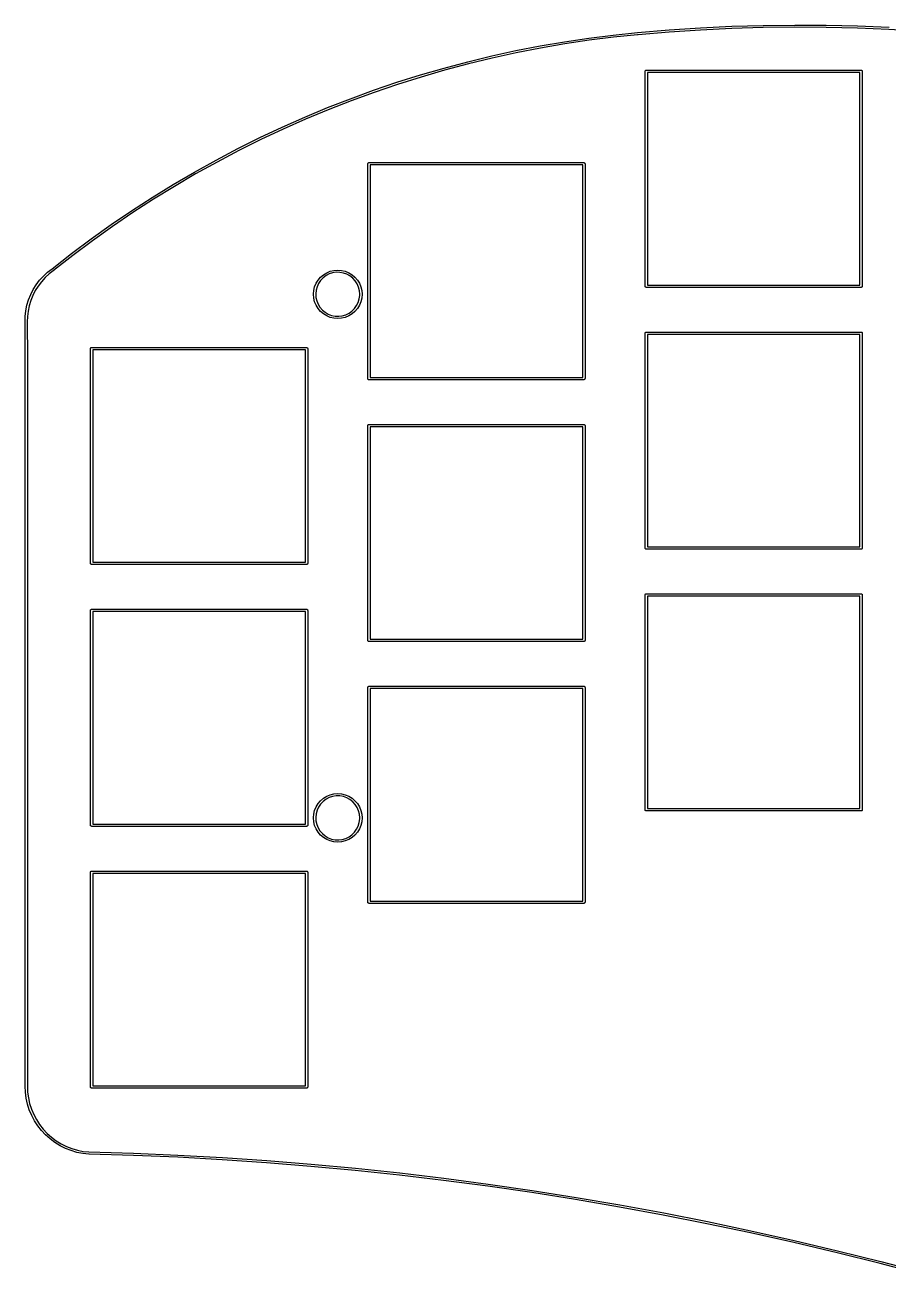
# Model space of a CAD drawing. Extents: x 89 to 202, y -135 to -38.
# Drawn here: x 88.7 to 144.8, y -119.2 to -38 of the extents above; entities that cross this region are included whole.
import ezdxf

# ---------------------------------------------------------------- set-up
doc = ezdxf.new("R2010")
doc.units = 0
doc.layers.add('BLACK', color=7, linetype='CONTINUOUS')

msp = doc.modelspace()

# ---------------------------------------------------------------- linework, layer by layer
at = {"layer": 'BLACK', "linetype": 'CONTINUOUS'}
for p, q in [((132.541, -38.1966), (134.58, -38.0993)), ((134.58, -38.0993), (136.621, -38.0384)), ((136.621, -38.0384), (138.663, -38.0138)), ((138.663, -38.0138), (140.705, -38.0257)), ((140.705, -38.0257), (142.746, -38.074)), ((142.746, -38.074), (144.786, -38.1587)), ((123.709, -39.1008), (125.291, -38.865)), ((125.291, -38.865), (126.877, -38.6648)), ((126.894, -38.8094), (125.31, -39.0092)), ((126.877, -38.6648), (128.468, -38.5003)), ((128.468, -38.6466), (126.894, -38.8094)), ((128.468, -38.5003), (130.503, -38.3303)), ((128.468, -38.5003), (128.468, -38.5003)), ((128.468, -38.5003), (128.468, -38.5003)), ((128.468, -38.5003), (128.468, -38.5003)), ((128.468, -38.5003), (128.468, -38.5003)), ((128.468, -38.5003), (128.468, -38.5003)), ((128.482, -38.6497), (128.468, -38.6466)), ((128.495, -38.644), (128.482, -38.6497)), ((128.482, -38.6497), (128.482, -38.6497)), ((128.482, -38.6497), (128.482, -38.6497)), ((130.514, -38.4754), (128.495, -38.644)), ((130.503, -38.3303), (132.541, -38.1966)), ((132.549, -38.3419), (130.514, -38.4754)), ((134.586, -38.2447), (132.549, -38.3419)), ((136.624, -38.1838), (134.586, -38.2447)), ((138.663, -38.1593), (136.624, -38.1838)), ((140.703, -38.1711), (138.663, -38.1593)), ((142.742, -38.2194), (140.703, -38.1711)), ((144.779, -38.3039), (142.742, -38.2194)), ((146.815, -38.4248), (144.779, -38.3039)), ((119, -40.0202), (120.563, -39.6785)), ((120.563, -39.6785), (122.133, -39.372)), ((122.159, -39.5151), (120.592, -39.821)), ((122.133, -39.372), (123.709, -39.1008)), ((123.732, -39.2445), (122.159, -39.5151)), ((125.31, -39.0092), (123.732, -39.2445)), ((115.901, -40.8083), (117.446, -40.3969)), ((117.482, -40.5379), (115.94, -40.9485)), ((117.446, -40.3969), (119, -40.0202)), ((119.033, -40.162), (117.482, -40.5379)), ((120.592, -39.821), (119.033, -40.162)), ((112.839, -41.7348), (114.365, -41.2544)), ((114.407, -41.3937), (112.885, -41.8731)), ((114.365, -41.2544), (115.901, -40.8083)), ((115.94, -40.9485), (114.407, -41.3937)), ((128.95, -41.025), (128.952, -41.0153)), ((128.95, -54.975), (128.95, -41.025)), ((128.951, -41.012), (128.953, -41.0091)), ((128.952, -41.0153), (128.951, -41.012)), ((128.953, -41.0091), (128.955, -40.9993)), ((128.955, -40.9993), (128.967, -40.9844)), ((128.967, -40.9844), (128.977, -40.9675)), ((128.977, -40.9675), (128.983, -40.9652)), ((128.983, -40.9652), (128.987, -40.96)), ((128.987, -40.96), (129.007, -40.9567)), ((129.007, -40.9567), (129.025, -40.95)), ((129.025, -40.95), (142.975, -40.95)), ((129.1, -41.1), (129.1, -54.9)), ((142.9, -41.1), (129.1, -41.1)), ((142.9, -54.9), (142.9, -41.1)), ((142.975, -40.95), (142.985, -40.9517)), ((142.985, -40.9517), (142.988, -40.9511)), ((142.988, -40.9511), (142.991, -40.9528)), ((142.991, -40.9528), (143.001, -40.9545)), ((143.001, -40.9545), (143.016, -40.967)), ((143.016, -40.967), (143.032, -40.9768)), ((143.032, -40.9768), (143.035, -40.9831)), ((143.035, -40.9831), (143.04, -40.9875)), ((143.04, -40.9875), (143.043, -41.0067)), ((143.043, -41.0067), (143.05, -41.025)), ((143.05, -41.025), (143.05, -54.975)), ((111.325, -42.2494), (112.839, -41.7348)), ((112.885, -41.8731), (111.373, -42.3866)), ((108.333, -43.3798), (109.823, -42.7978)), ((109.874, -42.9339), (108.387, -43.5147)), ((109.823, -42.7978), (111.325, -42.2494)), ((111.373, -42.3866), (109.874, -42.9339)), ((106.857, -43.995), (108.333, -43.3798)), ((108.387, -43.5147), (106.914, -44.1287)), ((105.395, -44.6433), (106.857, -43.995)), ((106.914, -44.1287), (105.455, -44.7757)), ((102.516, -46.0375), (103.948, -45.3242)), ((103.948, -45.3242), (105.395, -44.6433)), ((105.455, -44.7757), (104.011, -45.4552)), ((101.101, -46.7826), (102.516, -46.0375)), ((102.582, -46.167), (101.17, -46.9106)), ((104.011, -45.4552), (102.582, -46.167)), ((99.7029, -47.5594), (101.101, -46.7826)), ((101.17, -46.9106), (99.775, -47.6858)), ((110.95, -47.025), (110.952, -47.0153)), ((110.95, -60.975), (110.95, -47.025)), ((110.951, -47.012), (110.953, -47.0091)), ((110.952, -47.0153), (110.951, -47.012)), ((110.953, -47.0091), (110.955, -46.9993)), ((110.955, -46.9993), (110.967, -46.9844)), ((110.967, -46.9844), (110.977, -46.9675)), ((110.977, -46.9675), (110.983, -46.9652)), ((110.983, -46.9652), (110.987, -46.96)), ((110.987, -46.96), (111.007, -46.9567)), ((111.007, -46.9567), (111.025, -46.95)), ((111.025, -46.95), (124.975, -46.95)), ((124.975, -46.95), (124.985, -46.9517)), ((124.985, -46.9517), (124.988, -46.9511)), ((124.988, -46.9511), (124.991, -46.9528)), ((124.991, -46.9528), (125.001, -46.9545)), ((125.001, -46.9545), (125.016, -46.967)), ((125.016, -46.967), (125.032, -46.9768)), ((125.032, -46.9768), (125.035, -46.9831)), ((125.035, -46.9831), (125.04, -46.9875)), ((125.04, -46.9875), (125.043, -47.0067)), ((125.043, -47.0067), (125.05, -47.025)), ((125.05, -47.025), (125.05, -60.975)), ((98.3227, -48.3674), (99.7029, -47.5594)), ((99.775, -47.6858), (98.3976, -48.4921)), ((111.1, -47.1), (111.1, -60.9)), ((124.9, -47.1), (111.1, -47.1)), ((124.9, -60.9), (124.9, -47.1)), ((96.9609, -49.2061), (98.3227, -48.3674)), ((98.3976, -48.4921), (97.0386, -49.3291)), ((95.6183, -50.0752), (96.9609, -49.2061)), ((97.0386, -49.3291), (95.6988, -50.1965)), ((94.2956, -50.9742), (95.6183, -50.0752)), ((95.6988, -50.1965), (94.3788, -51.0936)), ((92.9934, -51.9027), (94.2956, -50.9742)), ((94.3788, -51.0936), (93.0792, -52.0202)), ((91.7123, -52.8601), (92.9934, -51.9027)), ((93.0792, -52.0202), (91.8008, -52.9757)), ((90.4531, -53.8461), (91.7123, -52.8601)), ((91.8008, -52.9757), (90.5546, -53.9515)), ((89.6505, -54.5882), (89.8969, -54.3163)), ((89.8969, -54.3163), (90.1664, -54.0674)), ((90.2606, -54.179), (90.0006, -54.4191)), ((90.1664, -54.0674), (90.4529, -53.8464)), ((90.5326, -53.9693), (90.2606, -54.179)), ((90.4529, -53.8464), (90.4531, -53.8461)), ((90.4531, -53.8461), (90.4531, -53.8461)), ((90.5431, -53.966), (90.5326, -53.9693)), ((90.5446, -53.9641), (90.5431, -53.966)), ((90.5469, -53.9632), (90.5446, -53.9641)), ((90.5546, -53.9515), (90.5469, -53.9632)), ((107.886, -54.3863), (108.074, -54.2258)), ((108.238, -54.29), (108.051, -54.4307)), ((108.074, -54.2258), (108.285, -54.0967)), ((108.446, -54.1818), (108.238, -54.29)), ((108.285, -54.0967), (108.513, -54.0021)), ((108.669, -54.109), (108.446, -54.1818)), ((108.513, -54.0021), (108.754, -53.9444)), ((108.9, -54.0736), (108.669, -54.109)), ((108.754, -53.9444), (109, -53.925)), ((109.135, -54.0765), (108.9, -54.0736)), ((109, -53.925), (109.246, -53.9444)), ((109.365, -54.1176), (109.135, -54.0765)), ((109.246, -53.9444), (109.487, -54.0021)), ((109.586, -54.1958), (109.365, -54.1176)), ((109.487, -54.0021), (109.715, -54.0967)), ((109.791, -54.309), (109.586, -54.1958)), ((109.715, -54.0967), (109.926, -54.2258)), ((109.975, -54.4542), (109.791, -54.309)), ((109.926, -54.2258), (110.114, -54.3863)), ((89.0684, -55.519), (89.2346, -55.1919)), ((89.2346, -55.1919), (89.4291, -54.8808)), ((89.5494, -54.9637), (89.3618, -55.2638)), ((89.4291, -54.8808), (89.6505, -54.5882)), ((89.7629, -54.6814), (89.5494, -54.9637)), ((90.0006, -54.4191), (89.7629, -54.6814)), ((107.444, -55.2536), (107.502, -55.0133)), ((107.502, -55.0133), (107.597, -54.785)), ((107.658, -55.0063), (107.595, -55.2321)), ((107.597, -54.785), (107.726, -54.5742)), ((107.757, -54.7937), (107.658, -55.0063)), ((107.726, -54.5742), (107.886, -54.3863)), ((107.889, -54.6001), (107.757, -54.7937)), ((108.051, -54.4307), (107.889, -54.6001)), ((110.133, -54.6276), (109.975, -54.4542)), ((110.114, -54.3863), (110.274, -54.5742)), ((110.26, -54.8243), (110.133, -54.6276)), ((110.354, -55.0392), (110.26, -54.8243)), ((110.274, -54.5742), (110.403, -54.785)), ((110.411, -55.2665), (110.354, -55.0392)), ((110.403, -54.785), (110.498, -55.0133)), ((110.498, -55.0133), (110.556, -55.2536)), ((128.957, -54.9933), (128.95, -54.975)), ((128.96, -55.0125), (128.957, -54.9933)), ((128.965, -55.0168), (128.96, -55.0125)), ((128.968, -55.0232), (128.965, -55.0168)), ((128.984, -55.033), (128.968, -55.0232)), ((128.999, -55.0455), (128.984, -55.033)), ((129.009, -55.0472), (128.999, -55.0455)), ((129.012, -55.0489), (129.009, -55.0472)), ((129.015, -55.0483), (129.012, -55.0489)), ((129.025, -55.05), (129.015, -55.0483)), ((142.975, -55.05), (129.025, -55.05)), ((129.1, -54.9), (142.9, -54.9)), ((142.993, -55.0433), (142.975, -55.05)), ((143.012, -55.04), (142.993, -55.0433)), ((143.017, -55.0348), (143.012, -55.04)), ((143.023, -55.0325), (143.017, -55.0348)), ((143.033, -55.0156), (143.023, -55.0325)), ((143.045, -55.0007), (143.033, -55.0156)), ((143.047, -54.9909), (143.045, -55.0007)), ((143.049, -54.988), (143.047, -54.9909)), ((143.05, -54.975), (143.048, -54.9847)), ((143.048, -54.9847), (143.049, -54.988)), ((88.8261, -56.2108), (88.9319, -55.8595)), ((88.9319, -55.8595), (89.0684, -55.519)), ((89.0698, -55.9078), (88.9677, -56.2467)), ((89.2015, -55.5793), (89.0698, -55.9078)), ((89.3618, -55.2638), (89.2015, -55.5793)), ((107.425, -55.5), (107.428, -55.4651)), ((107.444, -55.7464), (107.425, -55.5)), ((107.428, -55.4651), (107.444, -55.2536)), ((107.502, -55.9867), (107.444, -55.7464)), ((107.597, -56.215), (107.502, -55.9867)), ((107.595, -55.2321), (107.571, -55.4651)), ((107.571, -55.4651), (107.584, -55.699)), ((107.584, -55.699), (107.636, -55.9276)), ((107.636, -55.9276), (107.724, -56.1447)), ((110.329, -56.0264), (110.398, -55.8022)), ((110.398, -55.8022), (110.428, -55.5698)), ((110.498, -55.9867), (110.403, -56.215)), ((110.43, -55.5), (110.411, -55.2665)), ((110.428, -55.5698), (110.43, -55.5)), ((110.556, -55.7464), (110.498, -55.9867)), ((110.556, -55.2536), (110.575, -55.5)), ((110.575, -55.5), (110.556, -55.7464)), ((88.7097, -56.9346), (88.7518, -56.5701)), ((88.7518, -56.5701), (88.8261, -56.2108)), ((88.896, -56.5933), (88.8554, -56.9449)), ((88.9677, -56.2467), (88.896, -56.5933)), ((107.726, -56.4258), (107.597, -56.215)), ((107.724, -56.1447), (107.846, -56.3445)), ((107.886, -56.6137), (107.726, -56.4258)), ((107.846, -56.3445), (108, -56.5216)), ((108.074, -56.7742), (107.886, -56.6137)), ((108, -56.5216), (108.18, -56.6713)), ((108.285, -56.9033), (108.074, -56.7742)), ((108.18, -56.6713), (108.382, -56.7895)), ((108.382, -56.7895), (108.601, -56.8731)), ((109.522, -56.8313), (109.732, -56.7282)), ((109.926, -56.7742), (109.715, -56.9033)), ((109.732, -56.7282), (109.923, -56.5921)), ((109.923, -56.5921), (110.089, -56.4267)), ((110.114, -56.6137), (109.926, -56.7742)), ((110.089, -56.4267), (110.226, -56.2364)), ((110.274, -56.4258), (110.114, -56.6137)), ((110.226, -56.2364), (110.329, -56.0264)), ((110.403, -56.215), (110.274, -56.4258)), ((88.7, -57.3002), (88.7001, -57.2999)), ((88.705, -59.5775), (88.7, -57.3002)), ((88.7001, -57.2999), (88.7097, -56.9346)), ((88.8554, -56.9449), (88.8464, -57.2881)), ((88.8464, -57.2881), (88.85, -57.2986)), ((88.85, -57.2986), (88.8498, -57.2993)), ((88.8498, -57.2993), (88.85, -57.2998)), ((88.85, -57.2998), (88.855, -59.5774)), ((108.513, -56.9979), (108.285, -56.9033)), ((108.754, -57.0556), (108.513, -56.9979)), ((108.601, -56.8731), (108.831, -56.9198)), ((109, -57.075), (108.754, -57.0556)), ((108.831, -56.9198), (109.065, -56.9284)), ((109.246, -57.0556), (109, -57.075)), ((109.065, -56.9284), (109.297, -56.8986)), ((109.487, -56.9979), (109.246, -57.0556)), ((109.297, -56.8986), (109.522, -56.8313)), ((109.715, -56.9033), (109.487, -56.9979)), ((128.95, -58.025), (128.952, -58.0153)), ((128.95, -71.975), (128.95, -58.025)), ((128.951, -58.012), (128.953, -58.0091)), ((128.952, -58.0153), (128.951, -58.012)), ((128.953, -58.0091), (128.955, -57.9993)), ((128.955, -57.9993), (128.967, -57.9844)), ((128.967, -57.9844), (128.977, -57.9675)), ((128.977, -57.9675), (128.983, -57.9652)), ((128.983, -57.9652), (128.987, -57.96)), ((128.987, -57.96), (129.007, -57.9567)), ((129.007, -57.9567), (129.025, -57.95)), ((129.025, -57.95), (142.975, -57.95)), ((129.1, -58.1), (129.1, -71.9)), ((142.9, -58.1), (129.1, -58.1)), ((142.9, -71.9), (142.9, -58.1)), ((142.975, -57.95), (142.985, -57.9517)), ((142.985, -57.9517), (142.988, -57.9511)), ((142.988, -57.9511), (142.991, -57.9528)), ((142.991, -57.9528), (143.001, -57.9545)), ((143.001, -57.9545), (143.016, -57.967)), ((143.016, -57.967), (143.032, -57.9768)), ((143.032, -57.9768), (143.035, -57.9831)), ((143.035, -57.9831), (143.04, -57.9875)), ((143.04, -57.9875), (143.043, -58.0067)), ((143.043, -58.0067), (143.05, -58.025)), ((143.05, -58.025), (143.05, -71.975)), ((92.95, -59.025), (92.9517, -59.0153)), ((92.95, -72.975), (92.95, -59.025)), ((92.9511, -59.012), (92.9528, -59.0091)), ((92.9517, -59.0153), (92.9511, -59.012)), ((92.9528, -59.0091), (92.9545, -58.9993)), ((92.9545, -58.9993), (92.967, -58.9844)), ((92.967, -58.9844), (92.9768, -58.9675)), ((92.9768, -58.9675), (92.9831, -58.9652)), ((92.9831, -58.9652), (92.9875, -58.96)), ((92.9875, -58.96), (93.0067, -58.9567)), ((93.0067, -58.9567), (93.025, -58.95)), ((93.025, -58.95), (106.975, -58.95)), ((93.1, -59.1), (93.1, -72.9)), ((106.9, -59.1), (93.1, -59.1)), ((106.9, -72.9), (106.9, -59.1)), ((106.975, -58.95), (106.985, -58.9517)), ((106.985, -58.9517), (106.988, -58.9511)), ((106.988, -58.9511), (106.991, -58.9528)), ((106.991, -58.9528), (107.001, -58.9545)), ((107.001, -58.9545), (107.016, -58.967)), ((107.016, -58.967), (107.032, -58.9768)), ((107.032, -58.9768), (107.035, -58.9831)), ((107.035, -58.9831), (107.04, -58.9875)), ((107.04, -58.9875), (107.043, -59.0067)), ((107.043, -59.0067), (107.05, -59.025)), ((107.05, -59.025), (107.05, -72.975)), ((88.705, -106.922), (88.705, -59.5775)), ((88.855, -59.5774), (88.855, -59.5775)), ((88.855, -59.5775), (88.855, -59.5775)), ((88.855, -59.5775), (88.855, -106.922)), ((110.957, -60.9933), (110.95, -60.975)), ((110.96, -61.0125), (110.957, -60.9933)), ((110.965, -61.0168), (110.96, -61.0125)), ((110.968, -61.0232), (110.965, -61.0168)), ((110.984, -61.033), (110.968, -61.0232)), ((110.999, -61.0455), (110.984, -61.033)), ((111.009, -61.0472), (110.999, -61.0455)), ((111.012, -61.0489), (111.009, -61.0472)), ((111.015, -61.0483), (111.012, -61.0489)), ((111.025, -61.05), (111.015, -61.0483)), ((124.975, -61.05), (111.025, -61.05)), ((111.1, -60.9), (124.9, -60.9)), ((124.993, -61.0433), (124.975, -61.05)), ((125.012, -61.04), (124.993, -61.0433)), ((125.017, -61.0348), (125.012, -61.04)), ((125.023, -61.0325), (125.017, -61.0348)), ((125.033, -61.0156), (125.023, -61.0325)), ((125.045, -61.0007), (125.033, -61.0156)), ((125.047, -60.9909), (125.045, -61.0007)), ((125.049, -60.988), (125.047, -60.9909)), ((125.05, -60.975), (125.048, -60.9847)), ((125.048, -60.9847), (125.049, -60.988)), ((110.95, -64.025), (110.952, -64.0153)), ((110.95, -77.975), (110.95, -64.025)), ((110.951, -64.012), (110.953, -64.0091)), ((110.952, -64.0153), (110.951, -64.012)), ((110.953, -64.0091), (110.955, -63.9993)), ((110.955, -63.9993), (110.967, -63.9844)), ((110.967, -63.9844), (110.977, -63.9675)), ((110.977, -63.9675), (110.983, -63.9652)), ((110.983, -63.9652), (110.987, -63.96)), ((110.987, -63.96), (111.007, -63.9567)), ((111.007, -63.9567), (111.025, -63.95)), ((111.025, -63.95), (124.975, -63.95)), ((111.1, -64.1), (111.1, -77.9)), ((124.9, -64.1), (111.1, -64.1)), ((124.9, -77.9), (124.9, -64.1)), ((124.975, -63.95), (124.985, -63.9517)), ((124.985, -63.9517), (124.988, -63.9511)), ((124.988, -63.9511), (124.991, -63.9528)), ((124.991, -63.9528), (125.001, -63.9545)), ((125.001, -63.9545), (125.016, -63.967)), ((125.016, -63.967), (125.032, -63.9768)), ((125.032, -63.9768), (125.035, -63.9831)), ((125.035, -63.9831), (125.04, -63.9875)), ((125.04, -63.9875), (125.043, -64.0067)), ((125.043, -64.0067), (125.05, -64.025)), ((125.05, -64.025), (125.05, -77.975)), ((128.957, -71.9933), (128.95, -71.975)), ((128.96, -72.0125), (128.957, -71.9933)), ((128.965, -72.0168), (128.96, -72.0125)), ((128.968, -72.0232), (128.965, -72.0168)), ((128.984, -72.033), (128.968, -72.0232)), ((128.999, -72.0455), (128.984, -72.033)), ((129.009, -72.0472), (128.999, -72.0455)), ((129.012, -72.0489), (129.009, -72.0472)), ((129.015, -72.0483), (129.012, -72.0489)), ((129.025, -72.05), (129.015, -72.0483)), ((142.975, -72.05), (129.025, -72.05)), ((129.1, -71.9), (142.9, -71.9)), ((142.993, -72.0433), (142.975, -72.05)), ((143.012, -72.04), (142.993, -72.0433)), ((143.017, -72.0348), (143.012, -72.04)), ((143.023, -72.0325), (143.017, -72.0348)), ((143.033, -72.0156), (143.023, -72.0325)), ((143.045, -72.0007), (143.033, -72.0156)), ((143.047, -71.9909), (143.045, -72.0007)), ((143.049, -71.988), (143.047, -71.9909)), ((143.05, -71.975), (143.048, -71.9847)), ((143.048, -71.9847), (143.049, -71.988)), ((92.9567, -72.9933), (92.95, -72.975)), ((92.96, -73.0125), (92.9567, -72.9933)), ((92.9652, -73.0168), (92.96, -73.0125)), ((92.9675, -73.0232), (92.9652, -73.0168)), ((92.9844, -73.033), (92.9675, -73.0232)), ((92.9993, -73.0455), (92.9844, -73.033)), ((93.0091, -73.0472), (92.9993, -73.0455)), ((93.012, -73.0489), (93.0091, -73.0472)), ((93.0153, -73.0483), (93.012, -73.0489)), ((93.025, -73.05), (93.0153, -73.0483)), ((106.975, -73.05), (93.025, -73.05)), ((93.1, -72.9), (106.9, -72.9)), ((106.993, -73.0433), (106.975, -73.05)), ((107.012, -73.04), (106.993, -73.0433)), ((107.017, -73.0348), (107.012, -73.04)), ((107.023, -73.0325), (107.017, -73.0348)), ((107.033, -73.0156), (107.023, -73.0325)), ((107.045, -73.0007), (107.033, -73.0156)), ((107.047, -72.9909), (107.045, -73.0007)), ((107.049, -72.988), (107.047, -72.9909)), ((107.05, -72.975), (107.048, -72.9847)), ((107.048, -72.9847), (107.049, -72.988)), ((128.95, -75.025), (128.952, -75.0153)), ((128.95, -88.975), (128.95, -75.025)), ((128.951, -75.012), (128.953, -75.0091)), ((128.952, -75.0153), (128.951, -75.012)), ((128.953, -75.0091), (128.955, -74.9993)), ((128.955, -74.9993), (128.967, -74.9844)), ((128.967, -74.9844), (128.977, -74.9675)), ((128.977, -74.9675), (128.983, -74.9652)), ((128.983, -74.9652), (128.987, -74.96)), ((128.987, -74.96), (129.007, -74.9567)), ((129.007, -74.9567), (129.025, -74.95)), ((129.025, -74.95), (142.975, -74.95)), ((129.1, -75.1), (129.1, -88.9)), ((142.9, -75.1), (129.1, -75.1)), ((142.9, -88.9), (142.9, -75.1)), ((142.975, -74.95), (142.985, -74.9517)), ((142.985, -74.9517), (142.988, -74.9511)), ((142.988, -74.9511), (142.991, -74.9528)), ((142.991, -74.9528), (143.001, -74.9545)), ((143.001, -74.9545), (143.016, -74.967)), ((143.016, -74.967), (143.032, -74.9768)), ((143.032, -74.9768), (143.035, -74.9831)), ((143.035, -74.9831), (143.04, -74.9875)), ((143.04, -74.9875), (143.043, -75.0067)), ((143.043, -75.0067), (143.05, -75.025)), ((143.05, -75.025), (143.05, -88.975)), ((92.95, -76.025), (92.9517, -76.0153)), ((92.95, -89.975), (92.95, -76.025)), ((92.9511, -76.012), (92.9528, -76.0091)), ((92.9517, -76.0153), (92.9511, -76.012)), ((92.9528, -76.0091), (92.9545, -75.9993)), ((92.9545, -75.9993), (92.967, -75.9844)), ((92.967, -75.9844), (92.9768, -75.9675)), ((92.9768, -75.9675), (92.9831, -75.9652)), ((92.9831, -75.9652), (92.9875, -75.96)), ((92.9875, -75.96), (93.0067, -75.9567)), ((93.0067, -75.9567), (93.025, -75.95)), ((93.025, -75.95), (106.975, -75.95)), ((93.1, -76.1), (93.1, -89.9)), ((106.9, -76.1), (93.1, -76.1)), ((106.9, -89.9), (106.9, -76.1)), ((106.975, -75.95), (106.985, -75.9517)), ((106.985, -75.9517), (106.988, -75.9511)), ((106.988, -75.9511), (106.991, -75.9528)), ((106.991, -75.9528), (107.001, -75.9545)), ((107.001, -75.9545), (107.016, -75.967)), ((107.016, -75.967), (107.032, -75.9768)), ((107.032, -75.9768), (107.035, -75.9831)), ((107.035, -75.9831), (107.04, -75.9875)), ((107.04, -75.9875), (107.043, -76.0067)), ((107.043, -76.0067), (107.05, -76.025)), ((107.05, -76.025), (107.05, -89.975)), ((111.1, -77.9), (124.9, -77.9)), ((110.957, -77.9933), (110.95, -77.975)), ((110.96, -78.0125), (110.957, -77.9933)), ((110.965, -78.0168), (110.96, -78.0125)), ((110.968, -78.0232), (110.965, -78.0168)), ((110.984, -78.033), (110.968, -78.0232)), ((110.999, -78.0455), (110.984, -78.033)), ((111.009, -78.0472), (110.999, -78.0455)), ((111.012, -78.0489), (111.009, -78.0472)), ((111.015, -78.0483), (111.012, -78.0489)), ((111.025, -78.05), (111.015, -78.0483)), ((124.975, -78.05), (111.025, -78.05)), ((124.993, -78.0433), (124.975, -78.05)), ((125.012, -78.04), (124.993, -78.0433)), ((125.017, -78.0348), (125.012, -78.04)), ((125.023, -78.0325), (125.017, -78.0348)), ((125.033, -78.0156), (125.023, -78.0325)), ((125.045, -78.0007), (125.033, -78.0156)), ((125.047, -77.9909), (125.045, -78.0007)), ((125.049, -77.988), (125.047, -77.9909)), ((125.05, -77.975), (125.048, -77.9847)), ((125.048, -77.9847), (125.049, -77.988)), ((110.95, -81.025), (110.952, -81.0153)), ((110.95, -94.975), (110.95, -81.025)), ((110.951, -81.012), (110.953, -81.0091)), ((110.952, -81.0153), (110.951, -81.012)), ((110.953, -81.0091), (110.955, -80.9993)), ((110.955, -80.9993), (110.967, -80.9844)), ((110.967, -80.9844), (110.977, -80.9675)), ((110.977, -80.9675), (110.983, -80.9652)), ((110.983, -80.9652), (110.987, -80.96)), ((110.987, -80.96), (111.007, -80.9567)), ((111.007, -80.9567), (111.025, -80.95)), ((111.025, -80.95), (124.975, -80.95)), ((111.1, -81.1), (111.1, -94.9)), ((124.9, -81.1), (111.1, -81.1)), ((124.9, -94.9), (124.9, -81.1)), ((124.975, -80.95), (124.985, -80.9517)), ((124.985, -80.9517), (124.988, -80.9511)), ((124.988, -80.9511), (124.991, -80.9528)), ((124.991, -80.9528), (125.001, -80.9545)), ((125.001, -80.9545), (125.016, -80.967)), ((125.016, -80.967), (125.032, -80.9768)), ((125.032, -80.9768), (125.035, -80.9831)), ((125.035, -80.9831), (125.04, -80.9875)), ((125.04, -80.9875), (125.043, -81.0067)), ((125.043, -81.0067), (125.05, -81.025)), ((125.05, -81.025), (125.05, -94.975)), ((107.726, -88.5742), (107.886, -88.3863)), ((107.886, -88.3863), (108.074, -88.2258)), ((108.051, -88.4307), (107.889, -88.6001)), ((108.238, -88.29), (108.051, -88.4307)), ((108.074, -88.2258), (108.285, -88.0967)), ((108.446, -88.1818), (108.238, -88.29)), ((108.285, -88.0967), (108.513, -88.0021)), ((108.669, -88.109), (108.446, -88.1818)), ((108.513, -88.0021), (108.754, -87.9444)), ((108.9, -88.0736), (108.669, -88.109)), ((108.754, -87.9444), (109, -87.925)), ((109.135, -88.0765), (108.9, -88.0736)), ((109, -87.925), (109.246, -87.9444)), ((109.365, -88.1176), (109.135, -88.0765)), ((109.246, -87.9444), (109.487, -88.0021)), ((109.586, -88.1958), (109.365, -88.1176)), ((109.487, -88.0021), (109.715, -88.0967)), ((109.791, -88.309), (109.586, -88.1958)), ((109.715, -88.0967), (109.926, -88.2258)), ((109.975, -88.4542), (109.791, -88.309)), ((109.926, -88.2258), (110.114, -88.3863)), ((110.133, -88.6276), (109.975, -88.4542)), ((110.114, -88.3863), (110.274, -88.5742)), ((107.428, -89.4651), (107.444, -89.2536)), ((107.444, -89.2536), (107.502, -89.0133)), ((107.502, -89.0133), (107.597, -88.785)), ((107.595, -89.2321), (107.571, -89.4651)), ((107.658, -89.0063), (107.595, -89.2321)), ((107.597, -88.785), (107.726, -88.5742)), ((107.757, -88.7937), (107.658, -89.0063)), ((107.889, -88.6001), (107.757, -88.7937)), ((110.26, -88.8243), (110.133, -88.6276)), ((110.354, -89.0392), (110.26, -88.8243)), ((110.274, -88.5742), (110.403, -88.785)), ((110.411, -89.2665), (110.354, -89.0392)), ((110.403, -88.785), (110.498, -89.0133)), ((110.43, -89.5), (110.411, -89.2665)), ((110.498, -89.0133), (110.556, -89.2536)), ((110.556, -89.2536), (110.575, -89.5)), ((128.957, -88.9933), (128.95, -88.975)), ((128.96, -89.0125), (128.957, -88.9933)), ((128.965, -89.0168), (128.96, -89.0125)), ((128.968, -89.0232), (128.965, -89.0168)), ((128.984, -89.033), (128.968, -89.0232)), ((128.999, -89.0455), (128.984, -89.033)), ((129.009, -89.0472), (128.999, -89.0455)), ((129.012, -89.0489), (129.009, -89.0472)), ((129.015, -89.0483), (129.012, -89.0489)), ((129.025, -89.05), (129.015, -89.0483)), ((142.975, -89.05), (129.025, -89.05)), ((129.1, -88.9), (142.9, -88.9)), ((142.993, -89.0433), (142.975, -89.05)), ((143.012, -89.04), (142.993, -89.0433)), ((143.017, -89.0348), (143.012, -89.04)), ((143.023, -89.0325), (143.017, -89.0348)), ((143.033, -89.0156), (143.023, -89.0325)), ((143.045, -89.0007), (143.033, -89.0156)), ((143.047, -88.9909), (143.045, -89.0007)), ((143.049, -88.988), (143.047, -88.9909)), ((143.05, -88.975), (143.048, -88.9847)), ((143.048, -88.9847), (143.049, -88.988)), ((92.9567, -89.9933), (92.95, -89.975)), ((92.96, -90.0125), (92.9567, -89.9933)), ((92.9652, -90.0168), (92.96, -90.0125)), ((92.9675, -90.0232), (92.9652, -90.0168)), ((92.9844, -90.033), (92.9675, -90.0232)), ((92.9993, -90.0455), (92.9844, -90.033)), ((93.0091, -90.0472), (92.9993, -90.0455)), ((93.012, -90.0489), (93.0091, -90.0472)), ((93.0153, -90.0483), (93.012, -90.0489)), ((93.025, -90.05), (93.0153, -90.0483)), ((106.975, -90.05), (93.025, -90.05)), ((93.1, -89.9), (106.9, -89.9)), ((106.993, -90.0433), (106.975, -90.05)), ((107.012, -90.04), (106.993, -90.0433)), ((107.017, -90.0348), (107.012, -90.04)), ((107.023, -90.0325), (107.017, -90.0348)), ((107.033, -90.0156), (107.023, -90.0325)), ((107.045, -90.0007), (107.033, -90.0156)), ((107.047, -89.9909), (107.045, -90.0007)), ((107.049, -89.988), (107.047, -89.9909)), ((107.05, -89.975), (107.048, -89.9847)), ((107.048, -89.9847), (107.049, -89.988)), ((107.425, -89.5), (107.428, -89.4651)), ((107.444, -89.7464), (107.425, -89.5)), ((107.502, -89.9867), (107.444, -89.7464)), ((107.597, -90.215), (107.502, -89.9867)), ((107.571, -89.4651), (107.584, -89.699)), ((107.584, -89.699), (107.636, -89.9276)), ((107.636, -89.9276), (107.724, -90.1447)), ((110.226, -90.2364), (110.329, -90.0264)), ((110.329, -90.0264), (110.398, -89.8022)), ((110.398, -89.8022), (110.428, -89.5699)), ((110.498, -89.9867), (110.403, -90.215)), ((110.428, -89.5699), (110.43, -89.5)), ((110.556, -89.7464), (110.498, -89.9867)), ((110.575, -89.5), (110.556, -89.7464)), ((107.726, -90.4258), (107.597, -90.215)), ((107.724, -90.1447), (107.846, -90.3445)), ((107.886, -90.6137), (107.726, -90.4258)), ((107.846, -90.3445), (108, -90.5216)), ((108.074, -90.7742), (107.886, -90.6137)), ((108, -90.5216), (108.18, -90.6713)), ((108.285, -90.9033), (108.074, -90.7742)), ((108.18, -90.6713), (108.382, -90.7895)), ((108.513, -90.9979), (108.285, -90.9033)), ((108.382, -90.7895), (108.601, -90.8731)), ((108.601, -90.8731), (108.831, -90.9198)), ((109.065, -90.9284), (109.297, -90.8986)), ((109.297, -90.8986), (109.522, -90.8313)), ((109.715, -90.9033), (109.487, -90.9979)), ((109.522, -90.8313), (109.732, -90.7282)), ((109.926, -90.7742), (109.715, -90.9033)), ((109.732, -90.7282), (109.923, -90.5921)), ((109.923, -90.5921), (110.089, -90.4267)), ((110.114, -90.6137), (109.926, -90.7742)), ((110.089, -90.4267), (110.226, -90.2364)), ((110.274, -90.4258), (110.114, -90.6137)), ((110.403, -90.215), (110.274, -90.4258)), ((108.754, -91.0556), (108.513, -90.9979)), ((109, -91.075), (108.754, -91.0556)), ((108.831, -90.9198), (109.065, -90.9284)), ((109.246, -91.0556), (109, -91.075)), ((109.487, -90.9979), (109.246, -91.0556)), ((92.95, -93.025), (92.9517, -93.0153)), ((92.95, -106.975), (92.95, -93.025)), ((92.9511, -93.012), (92.9528, -93.0091)), ((92.9517, -93.0153), (92.9511, -93.012)), ((92.9528, -93.0091), (92.9545, -92.9993)), ((92.9545, -92.9993), (92.967, -92.9844)), ((92.967, -92.9844), (92.9768, -92.9675)), ((92.9768, -92.9675), (92.9831, -92.9652)), ((92.9831, -92.9652), (92.9875, -92.96)), ((92.9875, -92.96), (93.0067, -92.9567)), ((93.0067, -92.9567), (93.025, -92.95)), ((93.025, -92.95), (106.975, -92.95)), ((93.1, -93.1), (93.1, -106.9)), ((106.9, -93.1), (93.1, -93.1)), ((106.9, -106.9), (106.9, -93.1)), ((106.975, -92.95), (106.985, -92.9517)), ((106.985, -92.9517), (106.988, -92.9511)), ((106.988, -92.9511), (106.991, -92.9528)), ((106.991, -92.9528), (107.001, -92.9545)), ((107.001, -92.9545), (107.016, -92.967)), ((107.016, -92.967), (107.032, -92.9768)), ((107.032, -92.9768), (107.035, -92.9831)), ((107.035, -92.9831), (107.04, -92.9875)), ((107.04, -92.9875), (107.043, -93.0067)), ((107.043, -93.0067), (107.05, -93.025)), ((107.05, -93.025), (107.05, -106.975)), ((111.1, -94.9), (124.9, -94.9)), ((110.957, -94.9933), (110.95, -94.975)), ((110.96, -95.0125), (110.957, -94.9933)), ((110.965, -95.0168), (110.96, -95.0125)), ((110.968, -95.0232), (110.965, -95.0168)), ((110.984, -95.033), (110.968, -95.0232)), ((110.999, -95.0455), (110.984, -95.033)), ((111.009, -95.0472), (110.999, -95.0455)), ((111.012, -95.0489), (111.009, -95.0472)), ((111.015, -95.0483), (111.012, -95.0489)), ((111.025, -95.05), (111.015, -95.0483)), ((124.975, -95.05), (111.025, -95.05)), ((124.993, -95.0433), (124.975, -95.05)), ((125.012, -95.04), (124.993, -95.0433)), ((125.017, -95.0348), (125.012, -95.04)), ((125.023, -95.0325), (125.017, -95.0348)), ((125.033, -95.0156), (125.023, -95.0325)), ((125.045, -95.0007), (125.033, -95.0156)), ((125.047, -94.9909), (125.045, -95.0007)), ((125.049, -94.988), (125.047, -94.9909)), ((125.05, -94.975), (125.048, -94.9847)), ((125.048, -94.9847), (125.049, -94.988)), ((88.7224, -107.313), (88.705, -106.922)), ((88.855, -106.922), (88.8517, -106.941)), ((88.8517, -106.941), (88.8676, -107.3)), ((92.9567, -106.993), (92.95, -106.975)), ((92.96, -107.012), (92.9567, -106.993)), ((92.9652, -107.017), (92.96, -107.012)), ((92.9675, -107.023), (92.9652, -107.017)), ((92.9844, -107.033), (92.9675, -107.023)), ((92.9993, -107.045), (92.9844, -107.033)), ((93.0091, -107.047), (92.9993, -107.045)), ((93.012, -107.049), (93.0091, -107.047)), ((93.0153, -107.048), (93.012, -107.049)), ((93.025, -107.05), (93.0153, -107.048)), ((106.975, -107.05), (93.025, -107.05)), ((93.1, -106.9), (106.9, -106.9)), ((106.993, -107.043), (106.975, -107.05)), ((107.012, -107.04), (106.993, -107.043)), ((107.017, -107.035), (107.012, -107.04)), ((107.023, -107.032), (107.017, -107.035)), ((107.033, -107.016), (107.023, -107.032)), ((107.045, -107.001), (107.033, -107.016)), ((107.047, -106.991), (107.045, -107.001)), ((107.049, -106.988), (107.047, -106.991)), ((107.05, -106.975), (107.048, -106.985)), ((107.048, -106.985), (107.049, -106.988)), ((88.7743, -107.702), (88.7224, -107.313)), ((88.8604, -108.084), (88.7743, -107.702)), ((88.8676, -107.3), (88.9178, -107.676)), ((88.9178, -107.676), (89.0011, -108.046)), ((88.9801, -108.457), (88.8604, -108.084)), ((89.1322, -108.819), (88.9801, -108.457)), ((89.0011, -108.046), (89.1168, -108.407)), ((89.1168, -108.407), (89.264, -108.756)), ((89.264, -108.756), (89.4415, -109.091)), ((89.3158, -109.165), (89.1322, -108.819)), ((89.5293, -109.494), (89.3158, -109.165)), ((89.4415, -109.091), (89.6479, -109.409)), ((89.771, -109.802), (89.5293, -109.494)), ((89.6479, -109.409), (89.8817, -109.707)), ((90.0391, -110.088), (89.771, -109.802)), ((89.8817, -109.707), (90.141, -109.984)), ((90.3315, -110.349), (90.0391, -110.088)), ((90.141, -109.984), (90.4237, -110.236)), ((90.6458, -110.583), (90.3315, -110.349)), ((90.4237, -110.236), (90.7276, -110.463)), ((90.9796, -110.789), (90.6458, -110.583)), ((90.7276, -110.463), (91.0504, -110.661)), ((91.3302, -110.964), (90.9796, -110.789)), ((91.0504, -110.661), (91.3895, -110.831)), ((91.695, -111.107), (91.3302, -110.964)), ((91.3895, -110.831), (91.7423, -110.97)), ((92.0711, -111.218), (91.695, -111.107)), ((91.7423, -110.97), (92.106, -111.076)), ((92.106, -111.076), (92.4777, -111.151)), ((92.4777, -111.151), (92.8419, -111.191)), ((92.8419, -111.191), (92.8517, -111.188)), ((92.8517, -111.188), (92.8517, -111.188)), ((92.8517, -111.188), (95.7394, -111.273)), ((92.4555, -111.295), (92.0711, -111.218)), ((92.8451, -111.337), (92.4555, -111.295)), ((92.8467, -111.337), (92.8451, -111.337)), ((92.8451, -111.337), (92.8451, -111.337)), ((92.8482, -111.338), (92.8467, -111.337)), ((92.8622, -111.333), (92.8482, -111.338)), ((95.7342, -111.418), (92.8622, -111.333)), ((98.6188, -111.54), (95.7342, -111.418)), ((95.7394, -111.273), (98.6259, -111.395)), ((101.502, -111.698), (98.6188, -111.54)), ((98.6259, -111.395), (101.511, -111.553)), ((104.382, -111.894), (101.502, -111.698)), ((101.511, -111.553), (104.393, -111.749)), ((107.26, -112.125), (104.382, -111.894)), ((104.393, -111.749), (107.273, -111.981)), ((107.273, -111.981), (110.149, -112.249)), ((110.135, -112.394), (107.26, -112.125)), ((113.006, -112.699), (110.135, -112.394)), ((110.149, -112.249), (113.022, -112.554)), ((115.873, -113.04), (113.006, -112.699)), ((113.022, -112.554), (115.891, -112.896)), ((118.735, -113.418), (115.873, -113.04)), ((115.891, -112.896), (118.755, -113.274)), ((121.592, -113.832), (118.735, -113.418)), ((118.755, -113.274), (121.614, -113.688)), ((124.444, -114.282), (121.592, -113.832)), ((121.614, -113.688), (124.468, -114.139)), ((127.29, -114.769), (124.444, -114.282)), ((124.468, -114.139), (127.315, -114.625)), ((130.129, -115.291), (127.29, -114.769)), ((127.315, -114.625), (130.157, -115.148)), ((130.157, -115.148), (132.991, -115.708)), ((132.962, -115.85), (130.129, -115.291)), ((135.787, -116.445), (132.962, -115.85)), ((132.991, -115.708), (135.818, -116.303)), ((138.605, -117.075), (135.787, -116.445)), ((135.818, -116.303), (138.637, -116.934)), ((141.414, -117.742), (138.605, -117.075)), ((138.637, -116.934), (141.448, -117.601)), ((141.448, -117.601), (144.251, -118.303)), ((144.214, -118.444), (141.414, -117.742)), ((147.006, -119.181), (144.214, -118.444)), ((144.251, -118.303), (147.044, -119.041))]:
    msp.add_line(p, q, dxfattribs=at)

doc.saveas('drawing.dxf')
